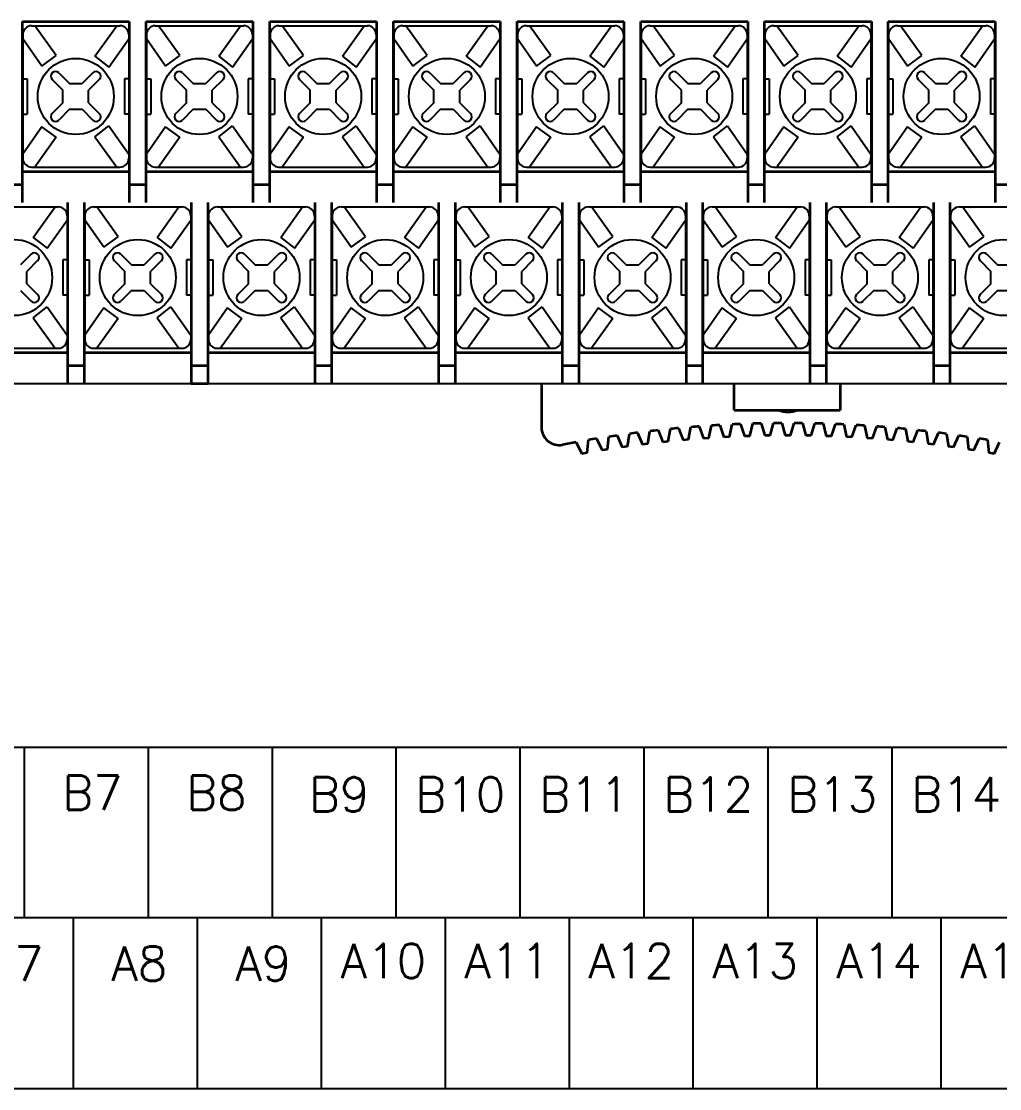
# Model space of a CAD drawing. Extents: x 295 to 2531, y 240 to 845.
# Drawn here: x 2276.1 to 2331.5, y 703 to 763.3 of the extents above; entities that cross this region are included whole.
import ezdxf

# ---------------------------------------------------------------- set-up
doc = ezdxf.new("R2010")
doc.units = 0
doc.header["$LTSCALE"] = 0.1
doc.layers.get('0').update_dxf_attribs({"linetype": 'CONTINUOUS'})
doc.layers.add('S', color=3, linetype='CONTINUOUS')
doc.layers.add('가시적인 것(ISO)', color=7, linetype='CONTINUOUS', lineweight=35)
doc.styles.get("Standard").update_dxf_attribs({"font": 'simplex.shx', "width": 0.9})

msp = doc.modelspace()

# ---------------------------------------------------------------- linework, layer by layer
at = {"color": 7}
for p, q in [((2276.71, 763.096), (2281.71, 763.096)), ((2278.091, 761.406), (2276.89, 763.096)), ((2280.297, 761.371), (2281.529, 763.096)), ((2283.71, 763.096), (2288.71, 763.096)), ((2285.091, 761.406), (2283.89, 763.096)), ((2287.297, 761.371), (2288.529, 763.096)), ((2290.71, 763.096), (2295.71, 763.096)), ((2292.091, 761.406), (2290.89, 763.096)), ((2294.297, 761.371), (2295.529, 763.096)), ((2297.71, 763.096), (2302.71, 763.096)), ((2299.091, 761.406), (2297.89, 763.096)), ((2301.297, 761.371), (2302.529, 763.096)), ((2304.71, 763.096), (2309.71, 763.096)), ((2306.091, 761.406), (2304.89, 763.096)), ((2308.297, 761.371), (2309.529, 763.096)), ((2311.71, 763.096), (2316.71, 763.096)), ((2313.091, 761.406), (2311.89, 763.096)), ((2315.297, 761.371), (2316.529, 763.096)), ((2318.71, 763.096), (2323.71, 763.096)), ((2320.091, 761.406), (2318.89, 763.096)), ((2322.297, 761.371), (2323.529, 763.096)), ((2325.71, 763.096), (2330.71, 763.096)), ((2327.091, 761.406), (2325.89, 763.096)), ((2329.297, 761.371), (2330.529, 763.096)), ((2276.21, 762.596), (2276.21, 755.596)), ((2277.281, 760.814), (2276.21, 762.354)), ((2281.087, 760.755), (2282.21, 762.354)), ((2282.21, 762.596), (2282.21, 755.596)), ((2283.21, 762.596), (2283.21, 755.596)), ((2284.281, 760.814), (2283.21, 762.354)), ((2288.087, 760.755), (2289.21, 762.354)), ((2289.21, 762.596), (2289.21, 755.596)), ((2290.21, 762.596), (2290.21, 755.596)), ((2291.281, 760.814), (2290.21, 762.354)), ((2295.087, 760.755), (2296.21, 762.354)), ((2296.21, 762.596), (2296.21, 755.596)), ((2297.21, 762.596), (2297.21, 755.596)), ((2298.281, 760.814), (2297.21, 762.354)), ((2302.087, 760.755), (2303.21, 762.354)), ((2303.21, 762.596), (2303.21, 755.596)), ((2304.21, 762.596), (2304.21, 755.596)), ((2305.281, 760.814), (2304.21, 762.354)), ((2309.087, 760.755), (2310.21, 762.354)), ((2310.21, 762.596), (2310.21, 755.596)), ((2311.21, 762.596), (2311.21, 755.596)), ((2312.281, 760.814), (2311.21, 762.354)), ((2316.087, 760.755), (2317.21, 762.354)), ((2317.21, 762.596), (2317.21, 755.596)), ((2318.21, 762.596), (2318.21, 755.596)), ((2319.281, 760.814), (2318.21, 762.354)), ((2323.087, 760.755), (2324.21, 762.354)), ((2324.21, 762.596), (2324.21, 755.596)), ((2325.21, 762.596), (2325.21, 755.596)), ((2326.281, 760.814), (2325.21, 762.354)), ((2330.087, 760.755), (2331.21, 762.354)), ((2331.21, 762.596), (2331.21, 755.596)), ((2278.251, 760.429), (2278.856, 759.824)), ((2280.168, 760.429), (2279.563, 759.824)), ((2285.251, 760.429), (2285.856, 759.824)), ((2287.168, 760.429), (2286.563, 759.824)), ((2292.251, 760.429), (2292.856, 759.824)), ((2294.168, 760.429), (2293.563, 759.824)), ((2299.251, 760.429), (2299.856, 759.824)), ((2301.168, 760.429), (2300.563, 759.824)), ((2306.251, 760.429), (2306.856, 759.824)), ((2308.168, 760.429), (2307.563, 759.824)), ((2313.251, 760.429), (2313.856, 759.824)), ((2315.168, 760.429), (2314.563, 759.824)), ((2320.251, 760.429), (2320.856, 759.824)), ((2322.168, 760.429), (2321.563, 759.824)), ((2327.251, 760.429), (2327.856, 759.824)), ((2329.168, 760.429), (2328.563, 759.824)), ((2277.877, 760.055), (2278.482, 759.45)), ((2278.856, 759.824), (2279.563, 759.824)), ((2280.542, 760.055), (2279.937, 759.45)), ((2284.877, 760.055), (2285.482, 759.45)), ((2285.856, 759.824), (2286.563, 759.824)), ((2287.542, 760.055), (2286.937, 759.45)), ((2291.877, 760.055), (2292.482, 759.45)), ((2292.856, 759.824), (2293.563, 759.824)), ((2294.542, 760.055), (2293.937, 759.45)), ((2298.877, 760.055), (2299.482, 759.45)), ((2299.856, 759.824), (2300.563, 759.824)), ((2301.542, 760.055), (2300.937, 759.45)), ((2305.877, 760.055), (2306.482, 759.45)), ((2306.856, 759.824), (2307.563, 759.824)), ((2308.542, 760.055), (2307.937, 759.45)), ((2312.877, 760.055), (2313.482, 759.45)), ((2313.856, 759.824), (2314.563, 759.824)), ((2315.542, 760.055), (2314.937, 759.45)), ((2319.877, 760.055), (2320.482, 759.45)), ((2320.856, 759.824), (2321.563, 759.824)), ((2322.542, 760.055), (2321.937, 759.45)), ((2326.877, 760.055), (2327.482, 759.45)), ((2327.856, 759.824), (2328.563, 759.824)), ((2329.542, 760.055), (2328.937, 759.45)), ((2278.482, 758.743), (2278.482, 759.45)), ((2279.937, 758.743), (2279.937, 759.45)), ((2285.482, 758.743), (2285.482, 759.45)), ((2286.937, 758.743), (2286.937, 759.45)), ((2292.482, 758.743), (2292.482, 759.45)), ((2293.937, 758.743), (2293.937, 759.45)), ((2299.482, 758.743), (2299.482, 759.45)), ((2300.937, 758.743), (2300.937, 759.45)), ((2306.482, 758.743), (2306.482, 759.45)), ((2307.937, 758.743), (2307.937, 759.45)), ((2313.482, 758.743), (2313.482, 759.45)), ((2314.937, 758.743), (2314.937, 759.45)), ((2320.482, 758.743), (2320.482, 759.45)), ((2321.937, 758.743), (2321.937, 759.45)), ((2327.482, 758.743), (2327.482, 759.45)), ((2328.937, 758.743), (2328.937, 759.45)), ((2278.482, 758.743), (2277.877, 758.138)), ((2279.937, 758.743), (2280.542, 758.138)), ((2285.482, 758.743), (2284.877, 758.138)), ((2286.937, 758.743), (2287.542, 758.138)), ((2292.482, 758.743), (2291.877, 758.138)), ((2293.937, 758.743), (2294.542, 758.138)), ((2299.482, 758.743), (2298.877, 758.138)), ((2300.937, 758.743), (2301.542, 758.138)), ((2306.482, 758.743), (2305.877, 758.138)), ((2307.937, 758.743), (2308.542, 758.138)), ((2313.482, 758.743), (2312.877, 758.138)), ((2314.937, 758.743), (2315.542, 758.138)), ((2320.482, 758.743), (2319.877, 758.138)), ((2321.937, 758.743), (2322.542, 758.138)), ((2327.482, 758.743), (2326.877, 758.138)), ((2328.937, 758.743), (2329.542, 758.138)), ((2278.856, 758.368), (2278.251, 757.763)), ((2278.856, 758.368), (2279.563, 758.368)), ((2279.563, 758.368), (2280.168, 757.763)), ((2285.856, 758.368), (2285.251, 757.763)), ((2285.856, 758.368), (2286.563, 758.368)), ((2286.563, 758.368), (2287.168, 757.763)), ((2292.856, 758.368), (2292.251, 757.763)), ((2292.856, 758.368), (2293.563, 758.368)), ((2293.563, 758.368), (2294.168, 757.763)), ((2299.856, 758.368), (2299.251, 757.763)), ((2299.856, 758.368), (2300.563, 758.368)), ((2300.563, 758.368), (2301.168, 757.763)), ((2306.856, 758.368), (2306.251, 757.763)), ((2306.856, 758.368), (2307.563, 758.368)), ((2307.563, 758.368), (2308.168, 757.763)), ((2313.856, 758.368), (2313.251, 757.763)), ((2313.856, 758.368), (2314.563, 758.368)), ((2314.563, 758.368), (2315.168, 757.763)), ((2320.856, 758.368), (2320.251, 757.763)), ((2320.856, 758.368), (2321.563, 758.368)), ((2321.563, 758.368), (2322.168, 757.763)), ((2327.856, 758.368), (2327.251, 757.763)), ((2327.856, 758.368), (2328.563, 758.368)), ((2328.563, 758.368), (2329.168, 757.763)), ((2277.281, 757.378), (2276.21, 755.838)), ((2281.087, 757.437), (2282.21, 755.838)), ((2284.281, 757.378), (2283.21, 755.838)), ((2288.087, 757.437), (2289.21, 755.838)), ((2291.281, 757.378), (2290.21, 755.838)), ((2295.087, 757.437), (2296.21, 755.838)), ((2298.281, 757.378), (2297.21, 755.838)), ((2302.087, 757.437), (2303.21, 755.838)), ((2305.281, 757.378), (2304.21, 755.838)), ((2309.087, 757.437), (2310.21, 755.838)), ((2312.281, 757.378), (2311.21, 755.838)), ((2316.087, 757.437), (2317.21, 755.838)), ((2319.281, 757.378), (2318.21, 755.838)), ((2323.087, 757.437), (2324.21, 755.838)), ((2326.281, 757.378), (2325.21, 755.838)), ((2330.087, 757.437), (2331.21, 755.838)), ((2278.091, 756.786), (2276.89, 755.096)), ((2280.297, 756.821), (2281.529, 755.096)), ((2285.091, 756.786), (2283.89, 755.096)), ((2287.297, 756.821), (2288.529, 755.096)), ((2292.091, 756.786), (2290.89, 755.096)), ((2294.297, 756.821), (2295.529, 755.096)), ((2299.091, 756.786), (2297.89, 755.096)), ((2301.297, 756.821), (2302.529, 755.096)), ((2306.091, 756.786), (2304.89, 755.096)), ((2308.297, 756.821), (2309.529, 755.096)), ((2313.091, 756.786), (2311.89, 755.096)), ((2315.297, 756.821), (2316.529, 755.096)), ((2320.091, 756.786), (2318.89, 755.096)), ((2322.297, 756.821), (2323.529, 755.096)), ((2327.091, 756.786), (2325.89, 755.096)), ((2329.297, 756.821), (2330.529, 755.096)), ((2276.71, 755.096), (2281.71, 755.096)), ((2283.71, 755.096), (2288.71, 755.096)), ((2290.71, 755.096), (2295.71, 755.096)), ((2297.71, 755.096), (2302.71, 755.096)), ((2304.71, 755.096), (2309.71, 755.096)), ((2311.71, 755.096), (2316.71, 755.096)), ((2318.71, 755.096), (2323.71, 755.096)), ((2325.71, 755.096), (2330.71, 755.096)), ((2273.22, 752.846), (2278.22, 752.846)), ((2276.807, 751.121), (2278.039, 752.846)), ((2280.22, 752.846), (2285.22, 752.846)), ((2281.601, 751.156), (2280.4, 752.846)), ((2283.807, 751.121), (2285.039, 752.846)), ((2287.22, 752.846), (2292.22, 752.846)), ((2288.601, 751.156), (2287.4, 752.846)), ((2290.807, 751.121), (2292.039, 752.846)), ((2294.22, 752.846), (2299.22, 752.846)), ((2295.601, 751.156), (2294.4, 752.846)), ((2297.807, 751.121), (2299.039, 752.846)), ((2301.22, 752.846), (2306.22, 752.846)), ((2302.601, 751.156), (2301.4, 752.846)), ((2304.807, 751.121), (2306.039, 752.846)), ((2308.22, 752.846), (2313.22, 752.846)), ((2309.601, 751.156), (2308.4, 752.846)), ((2311.807, 751.121), (2313.039, 752.846)), ((2315.22, 752.846), (2320.22, 752.846)), ((2316.601, 751.156), (2315.4, 752.846)), ((2318.807, 751.121), (2320.039, 752.846)), ((2322.22, 752.846), (2327.22, 752.846)), ((2323.601, 751.156), (2322.4, 752.846)), ((2325.807, 751.121), (2327.039, 752.846)), ((2329.22, 752.846), (2334.22, 752.846)), ((2330.601, 751.156), (2329.4, 752.846)), ((2277.597, 750.505), (2278.72, 752.104)), ((2278.72, 752.346), (2278.72, 745.346)), ((2279.72, 752.346), (2279.72, 745.346)), ((2280.791, 750.564), (2279.72, 752.104)), ((2284.597, 750.505), (2285.72, 752.104)), ((2285.72, 752.346), (2285.72, 745.346)), ((2286.72, 752.346), (2286.72, 745.346)), ((2287.791, 750.564), (2286.72, 752.104)), ((2291.597, 750.505), (2292.72, 752.104)), ((2292.72, 752.346), (2292.72, 745.346)), ((2293.72, 752.346), (2293.72, 745.346)), ((2294.791, 750.564), (2293.72, 752.104)), ((2298.597, 750.505), (2299.72, 752.104)), ((2299.72, 752.346), (2299.72, 745.346)), ((2300.72, 752.346), (2300.72, 745.346)), ((2301.791, 750.564), (2300.72, 752.104)), ((2305.597, 750.505), (2306.72, 752.104)), ((2306.72, 752.346), (2306.72, 745.346)), ((2307.72, 752.346), (2307.72, 745.346)), ((2308.791, 750.564), (2307.72, 752.104)), ((2312.597, 750.505), (2313.72, 752.104)), ((2313.72, 752.346), (2313.72, 745.346)), ((2314.72, 752.346), (2314.72, 745.346)), ((2315.791, 750.564), (2314.72, 752.104)), ((2319.597, 750.505), (2320.72, 752.104)), ((2320.72, 752.346), (2320.72, 745.346)), ((2321.72, 752.346), (2321.72, 745.346)), ((2322.791, 750.564), (2321.72, 752.104)), ((2326.597, 750.505), (2327.72, 752.104)), ((2327.72, 752.346), (2327.72, 745.346)), ((2328.72, 752.346), (2328.72, 745.346)), ((2329.791, 750.564), (2328.72, 752.104)), ((2276.678, 750.179), (2276.073, 749.574)), ((2281.761, 750.179), (2282.366, 749.574)), ((2283.678, 750.179), (2283.073, 749.574)), ((2288.761, 750.179), (2289.366, 749.574)), ((2290.678, 750.179), (2290.073, 749.574)), ((2295.761, 750.179), (2296.366, 749.574)), ((2297.678, 750.179), (2297.073, 749.574)), ((2302.761, 750.179), (2303.366, 749.574)), ((2304.678, 750.179), (2304.073, 749.574)), ((2309.761, 750.179), (2310.366, 749.574)), ((2311.678, 750.179), (2311.073, 749.574)), ((2316.761, 750.179), (2317.366, 749.574)), ((2318.678, 750.179), (2318.073, 749.574)), ((2323.761, 750.179), (2324.366, 749.574)), ((2325.678, 750.179), (2325.073, 749.574)), ((2330.761, 750.179), (2331.366, 749.574)), ((2277.052, 749.805), (2276.447, 749.2)), ((2281.387, 749.805), (2281.992, 749.2)), ((2282.366, 749.574), (2283.073, 749.574)), ((2284.052, 749.805), (2283.447, 749.2)), ((2288.387, 749.805), (2288.992, 749.2)), ((2289.366, 749.574), (2290.073, 749.574)), ((2291.052, 749.805), (2290.447, 749.2)), ((2295.387, 749.805), (2295.992, 749.2)), ((2296.366, 749.574), (2297.073, 749.574)), ((2298.052, 749.805), (2297.447, 749.2)), ((2302.387, 749.805), (2302.992, 749.2)), ((2303.366, 749.574), (2304.073, 749.574)), ((2305.052, 749.805), (2304.447, 749.2)), ((2309.387, 749.805), (2309.992, 749.2)), ((2310.366, 749.574), (2311.073, 749.574)), ((2312.052, 749.805), (2311.447, 749.2)), ((2316.387, 749.805), (2316.992, 749.2)), ((2317.366, 749.574), (2318.073, 749.574)), ((2319.052, 749.805), (2318.447, 749.2)), ((2323.387, 749.805), (2323.992, 749.2)), ((2324.366, 749.574), (2325.073, 749.574)), ((2326.052, 749.805), (2325.447, 749.2)), ((2330.387, 749.805), (2330.992, 749.2)), ((2331.366, 749.574), (2332.073, 749.574)), ((2276.447, 748.493), (2276.447, 749.2)), ((2281.992, 748.493), (2281.992, 749.2)), ((2283.447, 748.493), (2283.447, 749.2)), ((2288.992, 748.493), (2288.992, 749.2)), ((2290.447, 748.493), (2290.447, 749.2)), ((2295.992, 748.493), (2295.992, 749.2)), ((2297.447, 748.493), (2297.447, 749.2)), ((2302.992, 748.493), (2302.992, 749.2)), ((2304.447, 748.493), (2304.447, 749.2)), ((2309.992, 748.493), (2309.992, 749.2)), ((2311.447, 748.493), (2311.447, 749.2)), ((2316.992, 748.493), (2316.992, 749.2)), ((2318.447, 748.493), (2318.447, 749.2)), ((2323.992, 748.493), (2323.992, 749.2)), ((2325.447, 748.493), (2325.447, 749.2)), ((2330.992, 748.493), (2330.992, 749.2)), ((2276.447, 748.493), (2277.052, 747.888)), ((2281.992, 748.493), (2281.387, 747.888)), ((2283.447, 748.493), (2284.052, 747.888)), ((2288.992, 748.493), (2288.387, 747.888)), ((2290.447, 748.493), (2291.052, 747.888)), ((2295.992, 748.493), (2295.387, 747.888)), ((2297.447, 748.493), (2298.052, 747.888)), ((2302.992, 748.493), (2302.387, 747.888)), ((2304.447, 748.493), (2305.052, 747.888)), ((2309.992, 748.493), (2309.387, 747.888)), ((2311.447, 748.493), (2312.052, 747.888)), ((2316.992, 748.493), (2316.387, 747.888)), ((2318.447, 748.493), (2319.052, 747.888)), ((2323.992, 748.493), (2323.387, 747.888)), ((2325.447, 748.493), (2326.052, 747.888)), ((2330.992, 748.493), (2330.387, 747.888)), ((2276.073, 748.118), (2276.678, 747.513)), ((2282.366, 748.118), (2281.761, 747.513)), ((2282.366, 748.118), (2283.073, 748.118)), ((2283.073, 748.118), (2283.678, 747.513)), ((2289.366, 748.118), (2288.761, 747.513)), ((2289.366, 748.118), (2290.073, 748.118)), ((2290.073, 748.118), (2290.678, 747.513)), ((2296.366, 748.118), (2295.761, 747.513)), ((2296.366, 748.118), (2297.073, 748.118)), ((2297.073, 748.118), (2297.678, 747.513)), ((2303.366, 748.118), (2302.761, 747.513)), ((2303.366, 748.118), (2304.073, 748.118)), ((2304.073, 748.118), (2304.678, 747.513)), ((2310.366, 748.118), (2309.761, 747.513)), ((2310.366, 748.118), (2311.073, 748.118)), ((2311.073, 748.118), (2311.678, 747.513)), ((2317.366, 748.118), (2316.761, 747.513)), ((2317.366, 748.118), (2318.073, 748.118)), ((2318.073, 748.118), (2318.678, 747.513)), ((2324.366, 748.118), (2323.761, 747.513)), ((2324.366, 748.118), (2325.073, 748.118)), ((2325.073, 748.118), (2325.678, 747.513)), ((2331.366, 748.118), (2330.761, 747.513)), ((2331.366, 748.118), (2332.073, 748.118)), ((2277.597, 747.187), (2278.72, 745.588)), ((2280.791, 747.128), (2279.72, 745.588)), ((2284.597, 747.187), (2285.72, 745.588)), ((2287.791, 747.128), (2286.72, 745.588)), ((2291.597, 747.187), (2292.72, 745.588)), ((2294.791, 747.128), (2293.72, 745.588)), ((2298.597, 747.187), (2299.72, 745.588)), ((2301.791, 747.128), (2300.72, 745.588)), ((2305.597, 747.187), (2306.72, 745.588)), ((2308.791, 747.128), (2307.72, 745.588)), ((2312.597, 747.187), (2313.72, 745.588)), ((2315.791, 747.128), (2314.72, 745.588)), ((2319.597, 747.187), (2320.72, 745.588)), ((2322.791, 747.128), (2321.72, 745.588)), ((2326.597, 747.187), (2327.72, 745.588)), ((2329.791, 747.128), (2328.72, 745.588)), ((2276.807, 746.571), (2278.039, 744.846)), ((2281.601, 746.536), (2280.4, 744.846)), ((2283.807, 746.571), (2285.039, 744.846)), ((2288.601, 746.536), (2287.4, 744.846)), ((2290.807, 746.571), (2292.039, 744.846)), ((2295.601, 746.536), (2294.4, 744.846)), ((2297.807, 746.571), (2299.039, 744.846)), ((2302.601, 746.536), (2301.4, 744.846)), ((2304.807, 746.571), (2306.039, 744.846)), ((2309.601, 746.536), (2308.4, 744.846)), ((2311.807, 746.571), (2313.039, 744.846)), ((2316.601, 746.536), (2315.4, 744.846)), ((2318.807, 746.571), (2320.039, 744.846)), ((2323.601, 746.536), (2322.4, 744.846)), ((2325.807, 746.571), (2327.039, 744.846)), ((2330.601, 746.536), (2329.4, 744.846)), ((2273.22, 744.846), (2278.22, 744.846)), ((2280.22, 744.846), (2285.22, 744.846)), ((2287.22, 744.846), (2292.22, 744.846)), ((2294.22, 744.846), (2299.22, 744.846)), ((2301.22, 744.846), (2306.22, 744.846)), ((2308.22, 744.846), (2313.22, 744.846)), ((2315.22, 744.846), (2320.22, 744.846)), ((2322.22, 744.846), (2327.22, 744.846)), ((2329.22, 744.846), (2334.22, 744.846)), ((2229.97, 722.285), (2409.473, 722.285)), ((2276.289, 722.285), (2276.289, 712.62)), ((2283.303, 722.285), (2283.303, 712.62)), ((2290.317, 722.285), (2290.317, 712.62)), ((2297.332, 722.285), (2297.332, 712.62)), ((2304.346, 722.285), (2304.346, 712.62)), ((2311.36, 722.285), (2311.36, 712.62)), ((2318.374, 722.285), (2318.374, 712.62)), ((2325.388, 722.285), (2325.388, 712.62)), ((2409.473, 712.62), (2229.97, 712.62)), ((2279.069, 712.62), (2279.069, 702.955)), ((2286.083, 712.62), (2286.083, 702.955)), ((2293.097, 712.62), (2293.097, 702.955)), ((2300.111, 712.62), (2300.111, 702.955)), ((2307.126, 712.62), (2307.126, 702.955)), ((2314.14, 712.62), (2314.14, 702.955)), ((2321.154, 712.62), (2321.154, 702.955)), ((2328.168, 712.62), (2328.168, 702.955)), ((2229.97, 702.955), (2409.473, 702.955))]:
    msp.add_line(p, q, dxfattribs=at)
for p, q in [((2277.281, 760.814), (2278.091, 761.406)), ((2280.297, 761.371), (2281.087, 760.755)), ((2284.281, 760.814), (2285.091, 761.406)), ((2287.297, 761.371), (2288.087, 760.755)), ((2291.281, 760.814), (2292.091, 761.406)), ((2294.297, 761.371), (2295.087, 760.755)), ((2298.281, 760.814), (2299.091, 761.406)), ((2301.297, 761.371), (2302.087, 760.755)), ((2305.281, 760.814), (2306.091, 761.406)), ((2308.297, 761.371), (2309.087, 760.755)), ((2312.281, 760.814), (2313.091, 761.406)), ((2315.297, 761.371), (2316.087, 760.755)), ((2319.281, 760.814), (2320.091, 761.406)), ((2322.297, 761.371), (2323.087, 760.755)), ((2326.281, 760.814), (2327.091, 761.406)), ((2329.297, 761.371), (2330.087, 760.755)), ((2278.091, 756.786), (2277.281, 757.378)), ((2280.297, 756.821), (2281.087, 757.437)), ((2285.091, 756.786), (2284.281, 757.378)), ((2287.297, 756.821), (2288.087, 757.437)), ((2292.091, 756.786), (2291.281, 757.378)), ((2294.297, 756.821), (2295.087, 757.437)), ((2299.091, 756.786), (2298.281, 757.378)), ((2301.297, 756.821), (2302.087, 757.437)), ((2306.091, 756.786), (2305.281, 757.378)), ((2308.297, 756.821), (2309.087, 757.437)), ((2313.091, 756.786), (2312.281, 757.378)), ((2315.297, 756.821), (2316.087, 757.437)), ((2320.091, 756.786), (2319.281, 757.378)), ((2322.297, 756.821), (2323.087, 757.437)), ((2327.091, 756.786), (2326.281, 757.378)), ((2329.297, 756.821), (2330.087, 757.437)), ((2276.807, 751.121), (2277.597, 750.505)), ((2280.791, 750.564), (2281.601, 751.156)), ((2283.807, 751.121), (2284.597, 750.505)), ((2287.791, 750.564), (2288.601, 751.156)), ((2290.807, 751.121), (2291.597, 750.505)), ((2294.791, 750.564), (2295.601, 751.156)), ((2297.807, 751.121), (2298.597, 750.505)), ((2301.791, 750.564), (2302.601, 751.156)), ((2304.807, 751.121), (2305.597, 750.505)), ((2308.791, 750.564), (2309.601, 751.156)), ((2311.807, 751.121), (2312.597, 750.505)), ((2315.791, 750.564), (2316.601, 751.156)), ((2318.807, 751.121), (2319.597, 750.505)), ((2322.791, 750.564), (2323.601, 751.156)), ((2325.807, 751.121), (2326.597, 750.505)), ((2329.791, 750.564), (2330.601, 751.156)), ((2276.807, 746.571), (2277.597, 747.187)), ((2281.601, 746.536), (2280.791, 747.128)), ((2283.807, 746.571), (2284.597, 747.187)), ((2288.601, 746.536), (2287.791, 747.128)), ((2290.807, 746.571), (2291.597, 747.187)), ((2295.601, 746.536), (2294.791, 747.128)), ((2297.807, 746.571), (2298.597, 747.187)), ((2302.601, 746.536), (2301.791, 747.128)), ((2304.807, 746.571), (2305.597, 747.187)), ((2309.601, 746.536), (2308.791, 747.128)), ((2311.807, 746.571), (2312.597, 747.187)), ((2316.601, 746.536), (2315.791, 747.128)), ((2318.807, 746.571), (2319.597, 747.187)), ((2323.601, 746.536), (2322.791, 747.128)), ((2325.807, 746.571), (2326.597, 747.187)), ((2330.601, 746.536), (2329.791, 747.128)), ((2227.965, 742.846), (2410.965, 742.846))]:
    msp.add_line(p, q)
for centre in [(2279.21, 759.096), (2286.21, 759.096), (2293.21, 759.096), (2300.21, 759.096), (2307.21, 759.096), (2314.21, 759.096), (2321.21, 759.096), (2328.21, 759.096), (2275.72, 748.846), (2282.72, 748.846), (2289.72, 748.846), (2296.72, 748.846), (2303.72, 748.846), (2310.72, 748.846), (2317.72, 748.846), (2324.72, 748.846), (2331.72, 748.846)]:
    msp.add_circle(centre, 2.153, dxfattribs=at)
for centre, radius, start, end in [((2276.71, 762.596), 0.5, 90, 180), ((2281.71, 762.596), 0.5, 0, 90), ((2283.71, 762.596), 0.5, 90, 180), ((2288.71, 762.596), 0.5, 0, 90), ((2290.71, 762.596), 0.5, 90, 180), ((2295.71, 762.596), 0.5, 0, 90), ((2297.71, 762.596), 0.5, 90, 180), ((2302.71, 762.596), 0.5, 0, 90), ((2304.71, 762.596), 0.5, 90, 180), ((2309.71, 762.596), 0.5, 0, 90), ((2311.71, 762.596), 0.5, 90, 180), ((2316.71, 762.596), 0.5, 0, 90), ((2318.71, 762.596), 0.5, 90, 180), ((2323.71, 762.596), 0.5, 0, 90), ((2325.71, 762.596), 0.5, 90, 180), ((2330.71, 762.596), 0.5, 0, 90), ((2278.064, 760.242), 0.265, 45, 225), ((2280.355, 760.242), 0.265, 315, 135), ((2285.064, 760.242), 0.265, 45, 225), ((2287.355, 760.242), 0.265, 315, 135), ((2292.064, 760.242), 0.265, 45, 225), ((2294.355, 760.242), 0.265, 315, 135), ((2299.064, 760.242), 0.265, 45, 225), ((2301.355, 760.242), 0.265, 315, 135), ((2306.064, 760.242), 0.265, 45, 225), ((2308.355, 760.242), 0.265, 315, 135), ((2313.064, 760.242), 0.265, 45, 225), ((2315.355, 760.242), 0.265, 315, 135), ((2320.064, 760.242), 0.265, 45, 225), ((2322.355, 760.242), 0.265, 315, 135), ((2327.064, 760.242), 0.265, 45, 225), ((2329.355, 760.242), 0.265, 315, 135), ((2278.064, 757.951), 0.265, 135, 315), ((2280.355, 757.951), 0.265, 225, 45), ((2285.064, 757.951), 0.265, 135, 315), ((2287.355, 757.951), 0.265, 225, 45), ((2292.064, 757.951), 0.265, 135, 315), ((2294.355, 757.951), 0.265, 225, 45), ((2299.064, 757.951), 0.265, 135, 315), ((2301.355, 757.951), 0.265, 225, 45), ((2306.064, 757.951), 0.265, 135, 315), ((2308.355, 757.951), 0.265, 225, 45), ((2313.064, 757.951), 0.265, 135, 315), ((2315.355, 757.951), 0.265, 225, 45), ((2320.064, 757.951), 0.265, 135, 315), ((2322.355, 757.951), 0.265, 225, 45), ((2327.064, 757.951), 0.265, 135, 315), ((2329.355, 757.951), 0.265, 225, 45), ((2276.71, 755.596), 0.5, 180, 270), ((2281.71, 755.596), 0.5, 270, 0), ((2283.71, 755.596), 0.5, 180, 270), ((2288.71, 755.596), 0.5, 270, 0), ((2290.71, 755.596), 0.5, 180, 270), ((2295.71, 755.596), 0.5, 270, 0), ((2297.71, 755.596), 0.5, 180, 270), ((2302.71, 755.596), 0.5, 270, 0), ((2304.71, 755.596), 0.5, 180, 270), ((2309.71, 755.596), 0.5, 270, 0), ((2311.71, 755.596), 0.5, 180, 270), ((2316.71, 755.596), 0.5, 270, 0), ((2318.71, 755.596), 0.5, 180, 270), ((2323.71, 755.596), 0.5, 270, 0), ((2325.71, 755.596), 0.5, 180, 270), ((2330.71, 755.596), 0.5, 270, 0), ((2278.22, 752.346), 0.5, 0, 90), ((2280.22, 752.346), 0.5, 90, 180), ((2285.22, 752.346), 0.5, 0, 90), ((2287.22, 752.346), 0.5, 90, 180), ((2292.22, 752.346), 0.5, 0, 90), ((2294.22, 752.346), 0.5, 90, 180), ((2299.22, 752.346), 0.5, 0, 90), ((2301.22, 752.346), 0.5, 90, 180), ((2306.22, 752.346), 0.5, 0, 90), ((2308.22, 752.346), 0.5, 90, 180), ((2313.22, 752.346), 0.5, 0, 90), ((2315.22, 752.346), 0.5, 90, 180), ((2320.22, 752.346), 0.5, 0, 90), ((2322.22, 752.346), 0.5, 90, 180), ((2327.22, 752.346), 0.5, 0, 90), ((2329.22, 752.346), 0.5, 90, 180), ((2276.865, 749.992), 0.265, 315, 135), ((2281.574, 749.992), 0.265, 45, 225), ((2283.865, 749.992), 0.265, 315, 135), ((2288.574, 749.992), 0.265, 45, 225), ((2290.865, 749.992), 0.265, 315, 135), ((2295.574, 749.992), 0.265, 45, 225), ((2297.865, 749.992), 0.265, 315, 135), ((2302.574, 749.992), 0.265, 45, 225), ((2304.865, 749.992), 0.265, 315, 135), ((2309.574, 749.992), 0.265, 45, 225), ((2311.865, 749.992), 0.265, 315, 135), ((2316.574, 749.992), 0.265, 45, 225), ((2318.865, 749.992), 0.265, 315, 135), ((2323.574, 749.992), 0.265, 45, 225), ((2325.865, 749.992), 0.265, 315, 135), ((2330.574, 749.992), 0.265, 45, 225), ((2276.865, 747.701), 0.265, 225, 45), ((2281.574, 747.701), 0.265, 135, 315), ((2283.865, 747.701), 0.265, 225, 45), ((2288.574, 747.701), 0.265, 135, 315), ((2290.865, 747.701), 0.265, 225, 45), ((2295.574, 747.701), 0.265, 135, 315), ((2297.865, 747.701), 0.265, 225, 45), ((2302.574, 747.701), 0.265, 135, 315), ((2304.865, 747.701), 0.265, 225, 45), ((2309.574, 747.701), 0.265, 135, 315), ((2311.865, 747.701), 0.265, 225, 45), ((2316.574, 747.701), 0.265, 135, 315), ((2318.865, 747.701), 0.265, 225, 45), ((2323.574, 747.701), 0.265, 135, 315), ((2325.865, 747.701), 0.265, 225, 45), ((2330.574, 747.701), 0.265, 135, 315), ((2278.22, 745.346), 0.5, 270, 0), ((2280.22, 745.346), 0.5, 180, 270), ((2285.22, 745.346), 0.5, 270, 0), ((2287.22, 745.346), 0.5, 180, 270), ((2292.22, 745.346), 0.5, 270, 0), ((2294.22, 745.346), 0.5, 180, 270), ((2299.22, 745.346), 0.5, 270, 0), ((2301.22, 745.346), 0.5, 180, 270), ((2306.22, 745.346), 0.5, 270, 0), ((2308.22, 745.346), 0.5, 180, 270), ((2313.22, 745.346), 0.5, 270, 0), ((2315.22, 745.346), 0.5, 180, 270), ((2320.22, 745.346), 0.5, 270, 0), ((2322.22, 745.346), 0.5, 180, 270), ((2327.22, 745.346), 0.5, 270, 0), ((2329.22, 745.346), 0.5, 180, 270)]:
    msp.add_arc(centre, radius, start, end, dxfattribs=at)
at = {"layer": 'S', "color": 0}
for p, q in [((2276.185, 760.096), (2276.45, 760.096)), ((2276.45, 760.096), (2276.45, 758.096)), ((2282.235, 760.096), (2281.97, 760.096)), ((2281.97, 760.096), (2281.97, 758.096)), ((2283.185, 760.096), (2283.45, 760.096)), ((2283.45, 760.096), (2283.45, 758.096)), ((2289.235, 760.096), (2288.97, 760.096)), ((2288.97, 760.096), (2288.97, 758.096)), ((2290.185, 760.096), (2290.45, 760.096)), ((2290.45, 760.096), (2290.45, 758.096)), ((2296.235, 760.096), (2295.97, 760.096)), ((2295.97, 760.096), (2295.97, 758.096)), ((2297.185, 760.096), (2297.45, 760.096)), ((2297.45, 760.096), (2297.45, 758.096)), ((2303.235, 760.096), (2302.97, 760.096)), ((2302.97, 760.096), (2302.97, 758.096)), ((2304.185, 760.096), (2304.45, 760.096)), ((2304.45, 760.096), (2304.45, 758.096)), ((2310.235, 760.096), (2309.97, 760.096)), ((2309.97, 760.096), (2309.97, 758.096)), ((2311.185, 760.096), (2311.45, 760.096)), ((2311.45, 760.096), (2311.45, 758.096)), ((2317.235, 760.096), (2316.97, 760.096)), ((2316.97, 760.096), (2316.97, 758.096)), ((2318.185, 760.096), (2318.45, 760.096)), ((2318.45, 760.096), (2318.45, 758.096)), ((2324.235, 760.096), (2323.97, 760.096)), ((2323.97, 760.096), (2323.97, 758.096)), ((2325.185, 760.096), (2325.45, 760.096)), ((2325.45, 760.096), (2325.45, 758.096)), ((2331.235, 760.096), (2330.97, 760.096)), ((2330.97, 760.096), (2330.97, 758.096)), ((2276.185, 758.096), (2276.45, 758.096)), ((2282.235, 758.096), (2281.97, 758.096)), ((2283.185, 758.096), (2283.45, 758.096)), ((2289.235, 758.096), (2288.97, 758.096)), ((2290.185, 758.096), (2290.45, 758.096)), ((2296.235, 758.096), (2295.97, 758.096)), ((2297.185, 758.096), (2297.45, 758.096)), ((2303.235, 758.096), (2302.97, 758.096)), ((2304.185, 758.096), (2304.45, 758.096)), ((2310.235, 758.096), (2309.97, 758.096)), ((2311.185, 758.096), (2311.45, 758.096)), ((2317.235, 758.096), (2316.97, 758.096)), ((2318.185, 758.096), (2318.45, 758.096)), ((2324.235, 758.096), (2323.97, 758.096)), ((2325.185, 758.096), (2325.45, 758.096)), ((2331.235, 758.096), (2330.97, 758.096)), ((2278.745, 749.846), (2278.48, 749.846)), ((2278.48, 749.846), (2278.48, 747.846)), ((2279.695, 749.846), (2279.96, 749.846)), ((2279.96, 749.846), (2279.96, 747.846)), ((2285.745, 749.846), (2285.48, 749.846)), ((2285.48, 749.846), (2285.48, 747.846)), ((2286.695, 749.846), (2286.96, 749.846)), ((2286.96, 749.846), (2286.96, 747.846)), ((2292.745, 749.846), (2292.48, 749.846)), ((2292.48, 749.846), (2292.48, 747.846)), ((2293.695, 749.846), (2293.96, 749.846)), ((2293.96, 749.846), (2293.96, 747.846)), ((2299.745, 749.846), (2299.48, 749.846)), ((2299.48, 749.846), (2299.48, 747.846)), ((2300.695, 749.846), (2300.96, 749.846)), ((2300.96, 749.846), (2300.96, 747.846)), ((2306.745, 749.846), (2306.48, 749.846)), ((2306.48, 749.846), (2306.48, 747.846)), ((2307.695, 749.846), (2307.96, 749.846)), ((2307.96, 749.846), (2307.96, 747.846)), ((2313.745, 749.846), (2313.48, 749.846)), ((2313.48, 749.846), (2313.48, 747.846)), ((2314.695, 749.846), (2314.96, 749.846)), ((2314.96, 749.846), (2314.96, 747.846)), ((2320.745, 749.846), (2320.48, 749.846)), ((2320.48, 749.846), (2320.48, 747.846)), ((2321.695, 749.846), (2321.96, 749.846)), ((2321.96, 749.846), (2321.96, 747.846)), ((2327.745, 749.846), (2327.48, 749.846)), ((2327.48, 749.846), (2327.48, 747.846)), ((2328.695, 749.846), (2328.96, 749.846)), ((2328.96, 749.846), (2328.96, 747.846)), ((2278.745, 747.846), (2278.48, 747.846)), ((2279.695, 747.846), (2279.96, 747.846)), ((2285.745, 747.846), (2285.48, 747.846)), ((2286.695, 747.846), (2286.96, 747.846)), ((2292.745, 747.846), (2292.48, 747.846)), ((2293.695, 747.846), (2293.96, 747.846)), ((2299.745, 747.846), (2299.48, 747.846)), ((2300.695, 747.846), (2300.96, 747.846)), ((2306.745, 747.846), (2306.48, 747.846)), ((2307.695, 747.846), (2307.96, 747.846)), ((2313.745, 747.846), (2313.48, 747.846)), ((2314.695, 747.846), (2314.96, 747.846)), ((2320.745, 747.846), (2320.48, 747.846)), ((2321.695, 747.846), (2321.96, 747.846)), ((2327.745, 747.846), (2327.48, 747.846)), ((2328.695, 747.846), (2328.96, 747.846))]:
    msp.add_line(p, q, dxfattribs=at)
at = {"layer": '가시적인 것(ISO)'}
for p, q in [((2276.185, 753.096), (2276.185, 763.346)), ((2276.185, 763.346), (2282.235, 763.346)), ((2282.235, 763.346), (2282.235, 753.096)), ((2283.185, 753.096), (2283.185, 763.346)), ((2283.185, 763.346), (2289.235, 763.346)), ((2289.235, 763.346), (2289.235, 753.096)), ((2290.185, 753.096), (2290.185, 763.346)), ((2290.185, 763.346), (2296.235, 763.346)), ((2296.235, 763.346), (2296.235, 753.096)), ((2297.185, 753.096), (2297.185, 763.346)), ((2297.185, 763.346), (2303.235, 763.346)), ((2303.235, 763.346), (2303.235, 753.096)), ((2304.185, 753.096), (2304.185, 763.346)), ((2304.185, 763.346), (2310.235, 763.346)), ((2310.235, 763.346), (2310.235, 753.096)), ((2311.185, 753.096), (2311.185, 763.346)), ((2311.185, 763.346), (2317.235, 763.346)), ((2317.235, 763.346), (2317.235, 753.096)), ((2318.185, 753.096), (2318.185, 763.346)), ((2318.185, 763.346), (2324.235, 763.346)), ((2324.235, 763.346), (2324.235, 753.096)), ((2325.185, 753.096), (2325.185, 763.346)), ((2325.185, 763.346), (2331.235, 763.346)), ((2331.235, 763.346), (2331.235, 753.096)), ((2276.185, 754.846), (2282.235, 754.846)), ((2283.185, 754.846), (2289.235, 754.846)), ((2290.185, 754.846), (2296.235, 754.846)), ((2297.185, 754.846), (2303.235, 754.846)), ((2304.185, 754.846), (2310.235, 754.846)), ((2311.185, 754.846), (2317.235, 754.846)), ((2318.185, 754.846), (2324.235, 754.846)), ((2325.185, 754.846), (2331.235, 754.846)), ((2276.185, 754.096), (2275.235, 754.096)), ((2283.185, 754.096), (2282.235, 754.096)), ((2290.185, 754.096), (2289.235, 754.096)), ((2297.185, 754.096), (2296.235, 754.096)), ((2304.185, 754.096), (2303.235, 754.096)), ((2311.185, 754.096), (2310.235, 754.096)), ((2318.185, 754.096), (2317.235, 754.096)), ((2325.185, 754.096), (2324.235, 754.096)), ((2332.185, 754.096), (2331.235, 754.096)), ((2278.745, 753.096), (2278.745, 742.846)), ((2279.695, 742.846), (2279.695, 753.096)), ((2285.745, 753.096), (2285.745, 742.846)), ((2286.695, 742.846), (2286.695, 753.096)), ((2292.745, 753.096), (2292.745, 742.846)), ((2293.695, 742.846), (2293.695, 753.096)), ((2299.745, 753.096), (2299.745, 742.846)), ((2300.695, 742.846), (2300.695, 753.096)), ((2306.745, 753.096), (2306.745, 742.846)), ((2307.695, 742.846), (2307.695, 753.096)), ((2313.745, 753.096), (2313.745, 742.846)), ((2314.695, 742.846), (2314.695, 753.096)), ((2320.745, 753.096), (2320.745, 742.846)), ((2321.695, 742.846), (2321.695, 753.096)), ((2327.745, 753.096), (2327.745, 742.846)), ((2328.695, 742.846), (2328.695, 753.096)), ((2278.745, 744.596), (2272.695, 744.596)), ((2285.745, 744.596), (2279.695, 744.596)), ((2292.745, 744.596), (2286.695, 744.596)), ((2299.745, 744.596), (2293.695, 744.596)), ((2306.745, 744.596), (2300.695, 744.596)), ((2313.745, 744.596), (2307.695, 744.596)), ((2320.745, 744.596), (2314.695, 744.596)), ((2327.745, 744.596), (2321.695, 744.596)), ((2334.745, 744.596), (2328.695, 744.596)), ((2279.695, 743.846), (2278.745, 743.846)), ((2286.695, 743.846), (2285.745, 743.846)), ((2293.695, 743.846), (2292.745, 743.846)), ((2300.695, 743.846), (2299.745, 743.846)), ((2307.695, 743.846), (2306.745, 743.846)), ((2314.695, 743.846), (2313.745, 743.846)), ((2321.695, 743.846), (2320.745, 743.846)), ((2328.695, 743.846), (2327.745, 743.846)), ((2285.745, 742.846), (2286.695, 742.846)), ((2305.565, 742.846), (2305.565, 740.371)), ((2316.465, 741.346), (2316.465, 742.846)), ((2322.465, 742.846), (2322.465, 741.346)), ((2316.465, 741.346), (2322.465, 741.346)), ((2314.49, 740.427), (2314.738, 739.743)), ((2315.041, 739.765), (2315.192, 740.476)), ((2315.657, 740.504), (2315.893, 739.817)), ((2316.197, 739.833), (2316.359, 740.541)), ((2316.825, 740.562), (2317.049, 739.87)), ((2317.353, 739.881), (2317.528, 740.586)), ((2317.994, 740.598), (2318.206, 739.903)), ((2318.509, 739.908), (2318.697, 740.611)), ((2319.163, 740.615), (2319.363, 739.916)), ((2319.667, 739.916), (2319.866, 740.615)), ((2320.332, 740.611), (2320.52, 739.908)), ((2320.824, 739.903), (2321.036, 740.598)), ((2321.501, 740.586), (2321.677, 739.881)), ((2321.98, 739.87), (2322.204, 740.562)), ((2322.67, 740.541), (2322.833, 739.833)), ((2323.136, 739.817), (2323.372, 740.504)), ((2323.837, 740.476), (2323.988, 739.765)), ((2324.291, 739.743), (2324.539, 740.427)), ((2309.293, 739.123), (2309.381, 739.845)), ((2309.842, 739.914), (2310.137, 739.249)), ((2310.438, 739.292), (2310.538, 740.012)), ((2311, 740.072), (2311.284, 739.403)), ((2311.586, 739.44), (2311.699, 740.158)), ((2312.161, 740.211), (2312.433, 739.537)), ((2312.736, 739.568), (2312.861, 740.284)), ((2313.325, 740.329), (2313.585, 739.65)), ((2313.888, 739.677), (2314.026, 740.39)), ((2316.197, 739.833), (2315.893, 739.817)), ((2317.353, 739.881), (2317.049, 739.87)), ((2318.509, 739.908), (2318.206, 739.903)), ((2319.667, 739.916), (2319.363, 739.916)), ((2320.824, 739.903), (2320.52, 739.908)), ((2321.98, 739.87), (2321.677, 739.881)), ((2323.136, 739.817), (2322.833, 739.833)), ((2325.004, 740.39), (2325.142, 739.677)), ((2325.444, 739.65), (2325.704, 740.329)), ((2326.168, 740.284), (2326.294, 739.568)), ((2326.596, 739.537), (2326.868, 740.211)), ((2327.331, 740.158), (2327.444, 739.44)), ((2327.745, 739.403), (2328.029, 740.072)), ((2328.491, 740.012), (2328.591, 739.292)), ((2328.892, 739.249), (2329.187, 739.914)), ((2329.648, 739.845), (2329.736, 739.123)), ((2307.534, 739.536), (2307.852, 738.882)), ((2308.151, 738.935), (2308.227, 739.658)), ((2308.686, 739.735), (2308.993, 739.076)), ((2310.438, 739.292), (2310.137, 739.249)), ((2311.586, 739.44), (2311.284, 739.403)), ((2312.736, 739.568), (2312.433, 739.537)), ((2313.888, 739.677), (2313.585, 739.65)), ((2315.041, 739.765), (2314.738, 739.743)), ((2324.291, 739.743), (2323.988, 739.765)), ((2325.444, 739.65), (2325.142, 739.677)), ((2326.596, 739.537), (2326.294, 739.568)), ((2327.745, 739.403), (2327.444, 739.44)), ((2328.892, 739.249), (2328.591, 739.292)), ((2330.036, 739.076), (2330.343, 739.735)), ((2330.802, 739.658), (2330.878, 738.935)), ((2331.177, 738.882), (2331.495, 739.536)), ((2308.151, 738.935), (2307.852, 738.882)), ((2309.293, 739.123), (2308.993, 739.076)), ((2330.036, 739.076), (2329.736, 739.123)), ((2331.177, 738.882), (2330.878, 738.935))]:
    msp.add_line(p, q, dxfattribs=at)
for centre, radius, start, end in [((2319.515, 742.746), 1.5, 248.96053, 291.03947), ((2319.515, 673.616), 67, 94.30079, 94.69921), ((2319.515, 673.616), 67, 93.30079, 93.69921), ((2319.515, 673.616), 67, 92.30079, 92.69921), ((2319.515, 673.616), 67, 91.30079, 91.69921), ((2319.515, 673.616), 67, 90.30079, 90.69921), ((2319.515, 673.616), 67, 89.30079, 89.69921), ((2319.515, 673.616), 67, 88.30079, 88.69921), ((2319.515, 673.616), 67, 87.30079, 87.69921), ((2319.515, 673.616), 67, 86.30079, 86.69921), ((2319.515, 673.616), 67, 85.30079, 85.69921), ((2306.565, 740.371), 1, 180, 280.97853), ((2319.515, 673.616), 67, 98.30079, 98.69921), ((2319.515, 673.616), 67, 97.30079, 97.69921), ((2319.515, 673.616), 67, 96.30079, 96.69921), ((2319.515, 673.616), 67, 95.30079, 95.69921), ((2319.515, 673.616), 67, 84.30079, 84.69921), ((2319.515, 673.616), 67, 83.30079, 83.69921), ((2319.515, 673.616), 67, 82.30079, 82.69921), ((2319.515, 673.616), 67, 81.30079, 81.69921), ((2319.515, 673.616), 67, 100.30079, 100.97853), ((2319.515, 673.616), 67, 99.30079, 99.69921), ((2319.515, 673.616), 67, 80.30079, 80.69921)]:
    msp.add_arc(centre, radius, start, end, dxfattribs=at)

# ---------------------------------------------------------------- texts
at = {"color": 7}
for s, p in [('B7', (2278.442, 718.724)), ('B8', (2285.457, 718.724)), ('B9', (2292.404, 718.628)), ('B10', (2298.429, 718.628)), ('B11', (2305.444, 718.628)), ('B12', (2312.458, 718.628)), ('B13', (2319.472, 718.628)), ('B14', (2326.486, 718.628)), ('A7', (2274.208, 709.059)), ('A8', (2281.222, 709.059)), ('A9', (2288.237, 709.059)), ('A10', (2294.195, 709.21)), ('A11', (2301.209, 709.21)), ('A12', (2308.224, 709.21)), ('A13', (2315.238, 709.21)), ('A14', (2322.252, 709.21)), ('A15', (2329.266, 709.21))]:
    msp.add_text(s, height=1.9482, dxfattribs=at).set_placement(p)

doc.saveas('drawing.dxf')
